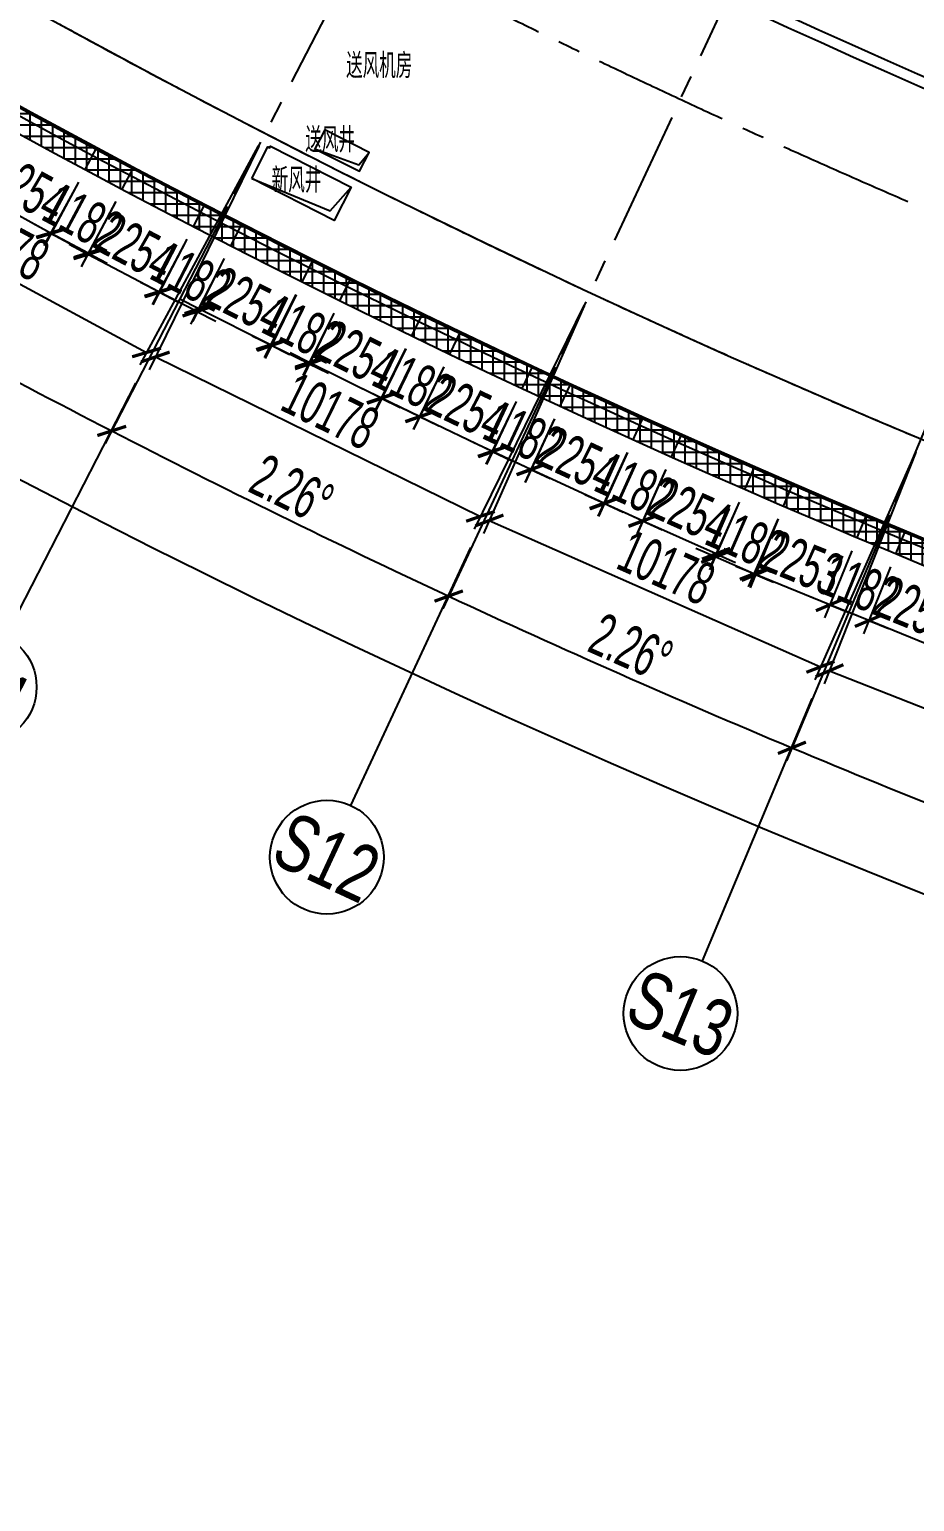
# Model space of a CAD drawing. Extents: x -668578 to 2331563, y -1202445 to 1620273.
# Drawn here: x 1314403 to 1339286, y 22423 to 63809 of the extents above; entities that cross this region are included whole.
import ezdxf
from ezdxf.enums import TextEntityAlignment as Align

# ---------------------------------------------------------------- set-up
doc = ezdxf.new("R2010")
doc.units = 0
for name, pattern in [('CENTER2', [28.575, 19.05, -3.175, 3.175, -3.175]), ('CONTINOUS', [0]), ('Continuous-STLayerSet-Col', [0])]:
    doc.linetypes.add(name, pattern=pattern)
doc.layers.get('0').update_dxf_attribs({"color": 8})
doc.layers.get('Defpoints').update_dxf_attribs({"color": 8})
for name, color, linetype in [('#填充层', 8, 'Continuous'), ('#幕墙线-平面', 8, 'Continuous'), ('#标注', 8, 'Continuous'), ('#轴线', 8, 'CENTER2'), ('A-BEAM-PLAN-C', 8, 'Continuous'), ('A-DIMS-150', 8, 'Continuous'), ('A-ROOF-DRAN', 8, 'Continuous'), ('dim', 8, 'Continuous'), ('WALL', 8, 'Continuous'), ('外轮廓', 8, 'Continuous'), ('建-文字', 8, 'Continuous')]:
    doc.layers.add(name, color=color, linetype=linetype)
doc.styles.add('JHZX', font='jrs.shx', dxfattribs={"width": 0.6, "bigfont": 'jhz.shx'})
doc.styles.add('XD2008', font='xd-hzs.shx', dxfattribs={"width": 0.7, "bigfont": 'xd-hztxt.shx'})
doc.dimstyles.new('JZBZ-400', dxfattribs={"dimscale": 400, "dimtxt": 3, "dimasz": 1.5, "dimexe": 1, "dimexo": 1, "dimgap": 0.5, "dimtad": 1, "dimdec": 0, "dimdsep": 46, "dimtxsty": 'JHZX', "dimblk1": 'ARCHTICK', "dimblk2": 'ARCHTICK', "dimsah": 1, "dimcen": 0, "dimclrd": 1, "dimclre": 1, "dimclrt": 2, "dimazin": 2, "dimtfac": 1, "dimtdec": 0, "dimtix": 1, "dimtmove": 0, "dimatfit": 3, "dimfxl": 0, "dimtolj": 1, "dimlwd": -1, "dimlwe": -1, "dimarcsym": 0})

# ---------------------------------------------------------------- blocks, each defined once
blk = doc.blocks.new('_ARCHTICK')
at = {"color": 0, "linetype": 'ByBlock', "const_width": 0.15}
blk.add_lwpolyline([(-0.5, -0.5), (0.5, 0.5)], dxfattribs=at)
blk = doc.blocks.new('*D2939')
at = {"layer": '#标注', "ltscale": 300, "transparency": 16777216}
for p, q in [((-1773, -1481), (-9342, -7863)), ((165914, -92056), (164727, -101884))]:
    blk.add_line(p, q, dxfattribs=at)
blk.add_arc((197092, 166179), 269610, 220.13382, 263.11563, dxfattribs=at)
at = {"layer": 'Defpoints', "color": 0, "ltscale": 300, "transparency": 16777216}
for p in [(197092, 166179), (-1467, -1224), (40380, -53208), (165962, -91659)]:
    blk.add_point(p, dxfattribs=at)
at = {"layer": '#标注', "ltscale": 300, "transparency": 16777216, "xscale": 600, "yscale": 600, "zscale": 600}
for p, rotation in [((-9036, -7605), 130.1338192809485), ((164775, -101487), 353.1156299250187)]:
    blk.add_blockref('_ARCHTICK', p, dxfattribs=dict(at, rotation=rotation))
at = {"layer": '#标注', "ltscale": 300, "transparency": 16777216, "insert": (69342, -70334), "char_height": 1200, "attachment_point": 5, "rotation": 331.6247, "style": 'JHZX'}
blk.add_mtext('\\A1;42.98°', dxfattribs=at)
blk = doc.blocks.new('*D2932')
at = {"layer": '#标注', "ltscale": 300, "transparency": 16777216}
for p, q in [((68983, -60195), (65289, -66722)), ((78018, -65075), (74585, -71743))]:
    blk.add_line(p, q, dxfattribs=at)
blk.add_arc((197092, 166179), 267210, 240.49362, 242.75582, dxfattribs=at)
at = {"layer": 'Defpoints', "color": 0, "ltscale": 300, "transparency": 16777216}
for p in [(197092, 166179), (69180, -59847), (78201, -64720), (68558, -68086)]:
    blk.add_point(p, dxfattribs=at)
at = {"layer": '#标注', "ltscale": 300, "transparency": 16777216, "xscale": 600, "yscale": 600, "zscale": 600}
for p, rotation in [((65486, -66374), 150.4936231196918), ((74768, -71388), 332.755823859536)]:
    blk.add_blockref('_ARCHTICK', p, dxfattribs=dict(at, rotation=rotation))
at = {"layer": '#标注', "ltscale": 300, "transparency": 16777216, "insert": (70482, -68223), "char_height": 1200, "attachment_point": 5, "rotation": 331.6247, "style": 'JHZX'}
blk.add_mtext('\\A1;2.26°', dxfattribs=at)
blk = doc.blocks.new('*D2958')
at = {"layer": '#标注', "ltscale": 300, "transparency": 16777216}
for p, q in [((78018, -65075), (74585, -71743)), ((87239, -69595), (84071, -76394))]:
    blk.add_line(p, q, dxfattribs=at)
blk.add_arc((197092, 166179), 267210, 242.75582, 245.01802, dxfattribs=at)
at = {"layer": 'Defpoints', "color": 0, "ltscale": 300, "transparency": 16777216}
for p in [(197092, 166179), (78201, -64720), (87408, -69233), (77905, -72977)]:
    blk.add_point(p, dxfattribs=at)
at = {"layer": '#标注', "ltscale": 300, "transparency": 16777216, "xscale": 600, "yscale": 600, "zscale": 600}
for p, rotation in [((74768, -71388), 152.7558238595363), ((84240, -76031), 335.0180245994224)]:
    blk.add_blockref('_ARCHTICK', p, dxfattribs=dict(at, rotation=rotation))
at = {"layer": '#标注', "ltscale": 300, "transparency": 16777216, "insert": (79833, -73038), "char_height": 1200, "attachment_point": 5, "rotation": 333.8869, "style": 'JHZX'}
blk.add_mtext('\\A1;2.26°', dxfattribs=at)
blk = doc.blocks.new('*D2959')
at = {"layer": '#标注', "ltscale": 300, "transparency": 16777216}
for p, q in [((87239, -69595), (84071, -76394)), ((96631, -73748), (93735, -80666))]:
    blk.add_line(p, q, dxfattribs=at)
blk.add_arc((197092, 166179), 267210, 245.01802, 247.28023, dxfattribs=at)
at = {"layer": 'Defpoints', "color": 0, "ltscale": 300, "transparency": 16777216}
for p in [(197092, 166179), (87408, -69233), (96786, -73379), (87438, -77495)]:
    blk.add_point(p, dxfattribs=at)
at = {"layer": '#标注', "ltscale": 300, "transparency": 16777216, "xscale": 600, "yscale": 600, "zscale": 600}
for p, rotation in [((84240, -76031), 155.0180245994236), ((93889, -80297), 337.2802253813074)]:
    blk.add_blockref('_ARCHTICK', p, dxfattribs=dict(at, rotation=rotation))
at = {"layer": '#标注', "ltscale": 300, "transparency": 16777216, "insert": (89367, -77480), "char_height": 1200, "attachment_point": 5, "rotation": 336.1491, "style": 'JHZX'}
blk.add_mtext('\\A1;2.26°', dxfattribs=at)
blk = doc.blocks.new('*D2960')
at = {"layer": '#标注', "ltscale": 300, "transparency": 16777216}
for p, q in [((96631, -73748), (93735, -80666)), ((106180, -77526), (103559, -84553))]:
    blk.add_line(p, q, dxfattribs=at)
blk.add_arc((197092, 166179), 267210, 247.28023, 249.54243, dxfattribs=at)
at = {"layer": 'Defpoints', "color": 0, "ltscale": 300, "transparency": 16777216}
for p in [(197092, 166179), (96786, -73379), (106320, -77151), (97142, -81634)]:
    blk.add_point(p, dxfattribs=at)
at = {"layer": '#标注', "ltscale": 300, "transparency": 16777216, "xscale": 600, "yscale": 600, "zscale": 600}
for p, rotation in [((93889, -80297), 157.2802253813057), ((103699, -84178), 339.5424261212691)]:
    blk.add_blockref('_ARCHTICK', p, dxfattribs=dict(at, rotation=rotation))
at = {"layer": '#标注', "ltscale": 300, "transparency": 16777216, "insert": (99069, -81542), "char_height": 1200, "attachment_point": 5, "rotation": 338.4113, "style": 'JHZX'}
blk.add_mtext('\\A1;2.26°', dxfattribs=at)
blk = doc.blocks.new('*U2924')
at = {"linetype": 'ByBlock'}
blk.add_line((0, -20), (0, 0), dxfattribs=at)
blk.add_circle((0, -24), 4, dxfattribs=at)
at = {"color": 253, "linetype": 'ByBlock', "style": 'JHZX', "width": 0.75}
blk.add_attdef('AXES', text='', height=4, dxfattribs=at).set_placement((0, -24), align=Align.MIDDLE_CENTER)
blk = doc.blocks.new('*D3013')
at = {"layer": '#标注', "transparency": 16777216}
for p, q in [((-84572, -49621), (-87900, -55782)), ((-75617, -54458), (-78945, -60619)), ((-87710, -55430), (-78755, -60267))]:
    blk.add_line(p, q, dxfattribs=at)
at = {"layer": 'Defpoints', "color": 0, "transparency": 16777216}
for p in [(-84382, -49269), (-75427, -54106), (-78755, -60267)]:
    blk.add_point(p, dxfattribs=at)
at = {"layer": '#标注', "transparency": 16777216, "xscale": 600, "yscale": 600, "zscale": 600}
for p, rotation in [((-87710, -55430), 151.6247224242016), ((-78755, -60267), 331.6247224242016)]:
    blk.add_blockref('_ARCHTICK', p, dxfattribs=dict(at, rotation=rotation))
at = {"layer": '#标注', "transparency": 16777216, "insert": (-82853, -57145), "char_height": 1200, "attachment_point": 5, "rotation": 331.6247, "style": 'JHZX'}
blk.add_mtext('\\A1;10178', dxfattribs=at)
blk = doc.blocks.new('*D3014')
at = {"layer": '#标注', "transparency": 16777216}
for p, q in [((-66450, -58952), (-69281, -65356)), ((-57141, -63067), (-59973, -69472)), ((-69120, -64990), (-59811, -69106))]:
    blk.add_line(p, q, dxfattribs=at)
at = {"layer": 'Defpoints', "color": 0, "transparency": 16777216}
for p in [(-66288, -58586), (-56979, -62701), (-59811, -69106)]:
    blk.add_point(p, dxfattribs=at)
at = {"layer": '#标注', "transparency": 16777216, "xscale": 600, "yscale": 600, "zscale": 600}
for p, rotation in [((-69120, -64990), 156.1491234698801), ((-59811, -69106), 336.1491234698801)]:
    blk.add_blockref('_ARCHTICK', p, dxfattribs=dict(at, rotation=rotation))
at = {"layer": '#标注', "transparency": 16777216, "insert": (-64142, -66317), "char_height": 1200, "attachment_point": 5, "rotation": 336.1491, "style": 'JHZX'}
blk.add_mtext('\\A1;10178', dxfattribs=at)
blk = doc.blocks.new('*D3015')
at = {"layer": '#标注', "transparency": 16777216}
for p, q in [((-75603, -54465), (-78685, -60753)), ((-66464, -58945), (-69546, -65233)), ((-78509, -60394), (-69370, -64874))]:
    blk.add_line(p, q, dxfattribs=at)
at = {"layer": 'Defpoints', "color": 0, "transparency": 16777216}
for p in [(-75427, -54106), (-66288, -58586), (-69370, -64874)]:
    blk.add_point(p, dxfattribs=at)
at = {"layer": '#标注', "transparency": 16777216, "xscale": 600, "yscale": 600, "zscale": 600}
for p, rotation in [((-78509, -60394), 153.8869252948706), ((-69370, -64874), 333.8869252948707)]:
    blk.add_blockref('_ARCHTICK', p, dxfattribs=dict(at, rotation=rotation))
at = {"layer": '#标注', "transparency": 16777216, "insert": (-73588, -61915), "char_height": 1200, "attachment_point": 5, "rotation": 333.8869, "style": 'JHZX'}
blk.add_mtext('\\A1;10178', dxfattribs=at)
blk = doc.blocks.new('*D3021')
at = {"layer": '#标注', "transparency": 16777216}
for p, q in [((-57126, -63073), (-59703, -69585)), ((-47662, -66818), (-50239, -73330)), ((-59556, -69213), (-50092, -72958))]:
    blk.add_line(p, q, dxfattribs=at)
at = {"layer": 'Defpoints', "color": 0, "transparency": 16777216}
for p in [(-56979, -62701), (-47515, -66446), (-50092, -72958)]:
    blk.add_point(p, dxfattribs=at)
at = {"layer": '#标注', "transparency": 16777216, "xscale": 600, "yscale": 600, "zscale": 600}
for p, rotation in [((-59556, -69213), 158.4113267958143), ((-50092, -72958), 338.4113267958143)]:
    blk.add_blockref('_ARCHTICK', p, dxfattribs=dict(at, rotation=rotation))
at = {"layer": '#标注', "transparency": 16777216, "insert": (-54529, -70341), "char_height": 1200, "attachment_point": 5, "rotation": 338.4113, "style": 'JHZX'}
blk.add_mtext('\\A1;10178', dxfattribs=at)
blk = doc.blocks.new('*D3512')
at = {"layer": '#标注', "ltscale": 300, "transparency": 16777216}
for p, q in [((81557, -74432), (80725, -76207)), ((82628, -74933), (81796, -76709)), ((80895, -75845), (80352, -75590)), ((81965, -76346), (80895, -75845)), ((81965, -76346), (82509, -76601))]:
    blk.add_line(p, q, dxfattribs=at)
at = {"layer": 'Defpoints', "color": 0, "ltscale": 300, "transparency": 16777216}
for p in [(81727, -74070), (82797, -74571), (80895, -75845)]:
    blk.add_point(p, dxfattribs=at)
at = {"layer": '#标注', "ltscale": 300, "transparency": 16777216, "xscale": 600, "yscale": 600, "zscale": 600}
for p, rotation in [((80895, -75845), 334.8883361948443), ((81965, -76346), 154.8883361948444)]:
    blk.add_blockref('_ARCHTICK', p, dxfattribs=dict(at, rotation=rotation))
at = {"layer": '#标注', "ltscale": 300, "transparency": 16777216, "insert": (81770, -75371), "char_height": 1200, "attachment_point": 5, "rotation": 334.8883, "style": 'JHZX'}
blk.add_mtext('\\A1;1182', dxfattribs=at)
blk = doc.blocks.new('*D3513')
at = {"layer": '#标注', "ltscale": 300, "transparency": 16777216}
for p, q in [((79521, -73459), (78674, -75226)), ((81553, -74433), (80706, -76200)), ((78847, -74865), (78306, -74606)), ((80879, -75839), (78847, -74865)), ((80879, -75839), (81420, -76099))]:
    blk.add_line(p, q, dxfattribs=at)
at = {"layer": 'Defpoints', "color": 0, "ltscale": 300, "transparency": 16777216}
for p in [(79693, -73098), (81726, -74072), (78847, -74865)]:
    blk.add_point(p, dxfattribs=at)
at = {"layer": '#标注', "ltscale": 300, "transparency": 16777216, "xscale": 600, "yscale": 600, "zscale": 600}
for p, rotation in [((78847, -74865), 334.3952535601397), ((80879, -75839), 154.3952535601397)]:
    blk.add_blockref('_ARCHTICK', p, dxfattribs=dict(at, rotation=rotation))
at = {"layer": '#标注', "ltscale": 300, "transparency": 16777216, "insert": (80209, -74631), "char_height": 1200, "attachment_point": 5, "rotation": 334.3953, "style": 'JHZX'}
blk.add_mtext('\\A1;2254', dxfattribs=at)
blk = doc.blocks.new('*D3514')
at = {"layer": '#标注', "ltscale": 300, "transparency": 16777216}
for p, q in [((78451, -72951), (77601, -74705)), ((79515, -73467), (78664, -75221)), ((77775, -74345), (77236, -74084)), ((78839, -74861), (77775, -74345)), ((78839, -74861), (79379, -75123))]:
    blk.add_line(p, q, dxfattribs=at)
at = {"layer": 'Defpoints', "color": 0, "ltscale": 300, "transparency": 16777216}
for p in [(78626, -72591), (79689, -73107), (77775, -74345)]:
    blk.add_point(p, dxfattribs=at)
at = {"layer": '#标注', "ltscale": 300, "transparency": 16777216, "xscale": 600, "yscale": 600, "zscale": 600}
for p, rotation in [((77775, -74345), 334.1342574460382), ((78839, -74861), 154.1342574460382)]:
    blk.add_blockref('_ARCHTICK', p, dxfattribs=dict(at, rotation=rotation))
at = {"layer": '#标注', "ltscale": 300, "transparency": 16777216, "insert": (78656, -73883), "char_height": 1200, "attachment_point": 5, "rotation": 334.1343, "style": 'JHZX'}
blk.add_mtext('\\A1;1182', dxfattribs=at)
blk = doc.blocks.new('*D3328')
at = {"layer": '#标注', "ltscale": 300, "transparency": 16777216}
for p, q in [((76429, -71949), (75563, -73696)), ((75741, -73337), (75203, -73071)), ((78448, -72950), (77583, -74696)), ((77760, -74338), (75741, -73337)), ((77760, -74338), (78298, -74604))]:
    blk.add_line(p, q, dxfattribs=at)
at = {"layer": 'Defpoints', "color": 0, "ltscale": 300, "transparency": 16777216}
for p in [(76606, -71591), (78626, -72591), (75741, -73337)]:
    blk.add_point(p, dxfattribs=at)
at = {"layer": '#标注', "ltscale": 300, "transparency": 16777216, "xscale": 600, "yscale": 600, "zscale": 600}
for p, rotation in [((75741, -73337), 333.6395877214592), ((77760, -74338), 153.6395877214592)]:
    blk.add_blockref('_ARCHTICK', p, dxfattribs=dict(at, rotation=rotation))
at = {"layer": '#标注', "ltscale": 300, "transparency": 16777216, "insert": (77106, -73121), "char_height": 1200, "attachment_point": 5, "rotation": 333.6396, "style": 'JHZX'}
blk.add_mtext('\\A1;2254', dxfattribs=at)
blk = doc.blocks.new('*D3329')
at = {"layer": '#标注', "ltscale": 300, "transparency": 16777216}
for p, q in [((75368, -71434), (74501, -73223)), ((76432, -71951), (75564, -73739)), ((74675, -72863), (74135, -72601)), ((75739, -73379), (74675, -72863)), ((75739, -73379), (76278, -73641))]:
    blk.add_line(p, q, dxfattribs=at)
at = {"layer": 'Defpoints', "color": 0, "ltscale": 300, "transparency": 16777216}
for p in [(75543, -71075), (76606, -71591), (74675, -72863)]:
    blk.add_point(p, dxfattribs=at)
at = {"layer": '#标注', "ltscale": 300, "transparency": 16777216, "xscale": 600, "yscale": 600, "zscale": 600}
for p, rotation in [((74675, -72863), 334.1105850359032), ((75739, -73379), 154.1105850359031)]:
    blk.add_blockref('_ARCHTICK', p, dxfattribs=dict(at, rotation=rotation))
at = {"layer": '#标注', "ltscale": 300, "transparency": 16777216, "insert": (75556, -72401), "char_height": 1200, "attachment_point": 5, "rotation": 334.1106, "style": 'JHZX'}
blk.add_mtext('\\A1;1182', dxfattribs=at)
blk = doc.blocks.new('*D3330')
at = {"layer": '#标注', "ltscale": 300, "transparency": 16777216}
for p, q in [((73352, -70413), (72457, -72187)), ((72637, -71830), (72102, -71559)), ((75364, -71429), (74469, -73202)), ((74649, -72845), (72637, -71830)), ((74649, -72845), (75185, -73116))]:
    blk.add_line(p, q, dxfattribs=at)
at = {"layer": 'Defpoints', "color": 0, "ltscale": 300, "transparency": 16777216}
for p in [(73533, -70056), (75545, -71072), (72637, -71830)]:
    blk.add_point(p, dxfattribs=at)
at = {"layer": '#标注', "ltscale": 300, "transparency": 16777216, "xscale": 600, "yscale": 600, "zscale": 600}
for p, rotation in [((72637, -71830), 333.2166231064384), ((74649, -72845), 153.2166231064384)]:
    blk.add_blockref('_ARCHTICK', p, dxfattribs=dict(at, rotation=rotation))
at = {"layer": '#标注', "ltscale": 300, "transparency": 16777216, "insert": (74004, -71623), "char_height": 1200, "attachment_point": 5, "rotation": 333.2166, "style": 'JHZX'}
blk.add_mtext('\\A1;2254', dxfattribs=at)
blk = doc.blocks.new('*D3331')
at = {"layer": '#标注', "ltscale": 300, "transparency": 16777216}
for p, q in [((72299, -69871), (71347, -71719)), ((73350, -70412), (72398, -72260)), ((71530, -71363), (70997, -71089)), ((72581, -71904), (71530, -71363)), ((72581, -71904), (73114, -72179))]:
    blk.add_line(p, q, dxfattribs=at)
at = {"layer": 'Defpoints', "color": 0, "ltscale": 300, "transparency": 16777216}
for p in [(72482, -69515), (73533, -70056), (71530, -71363)]:
    blk.add_point(p, dxfattribs=at)
at = {"layer": '#标注', "ltscale": 300, "transparency": 16777216, "xscale": 600, "yscale": 600, "zscale": 600}
for p, rotation in [((71530, -71363), 332.7559001762552), ((72581, -71904), 152.7559001762552)]:
    blk.add_blockref('_ARCHTICK', p, dxfattribs=dict(at, rotation=rotation))
at = {"layer": '#标注', "ltscale": 300, "transparency": 16777216, "insert": (72422, -70923), "char_height": 1200, "attachment_point": 5, "rotation": 332.7559, "style": 'JHZX'}
blk.add_mtext('\\A1;1182', dxfattribs=at)
blk = doc.blocks.new('*D3333')
at = {"layer": '#标注', "ltscale": 300, "transparency": 16777216}
for p, q in [((92082, -79088), (91320, -80967)), ((94168, -79942), (93408, -81815)), ((91470, -80596), (90914, -80371)), ((93558, -81444), (91470, -80596)), ((93558, -81444), (94114, -81670))]:
    blk.add_line(p, q, dxfattribs=at)
at = {"layer": 'Defpoints', "color": 0, "ltscale": 300, "transparency": 16777216}
for p in [(92233, -78717), (94318, -79572), (91470, -80596)]:
    blk.add_point(p, dxfattribs=at)
at = {"layer": '#标注', "ltscale": 300, "transparency": 16777216, "xscale": 600, "yscale": 600, "zscale": 600}
for p, rotation in [((91470, -80596), 337.9045806670694), ((93558, -81444), 157.9045806670694)]:
    blk.add_blockref('_ARCHTICK', p, dxfattribs=dict(at, rotation=rotation))
at = {"layer": '#标注', "ltscale": 300, "transparency": 16777216, "insert": (92815, -80279), "char_height": 1200, "attachment_point": 5, "rotation": 337.9046, "style": 'JHZX'}
blk.add_mtext('\\A1;2254', dxfattribs=at)
blk = doc.blocks.new('*D3334')
at = {"layer": '#标注', "ltscale": 300, "transparency": 16777216}
for p, q in [((90992, -78632), (90225, -80522)), ((92082, -79088), (91320, -80967)), ((90375, -80152), (89819, -79926)), ((91470, -80596), (90375, -80152)), ((91470, -80596), (92026, -80822))]:
    blk.add_line(p, q, dxfattribs=at)
at = {"layer": 'Defpoints', "color": 0, "ltscale": 300, "transparency": 16777216}
for p in [(91143, -78261), (92233, -78717), (90375, -80152)]:
    blk.add_point(p, dxfattribs=at)
at = {"layer": '#标注', "ltscale": 300, "transparency": 16777216, "xscale": 600, "yscale": 600, "zscale": 600}
for p, rotation in [((90375, -80152), 337.9045806670694), ((91470, -80596), 157.9045806670694)]:
    blk.add_blockref('_ARCHTICK', p, dxfattribs=dict(at, rotation=rotation))
at = {"layer": '#标注', "ltscale": 300, "transparency": 16777216, "insert": (91223, -79633), "char_height": 1200, "attachment_point": 5, "rotation": 337.9046, "style": 'JHZX'}
blk.add_mtext('\\A1;1182', dxfattribs=at)
blk = doc.blocks.new('*D3335')
at = {"layer": '#标注', "ltscale": 300, "transparency": 16777216}
for p, q in [((88923, -77739), (88137, -79675)), ((90992, -78632), (90225, -80522)), ((88287, -79304), (87731, -79079)), ((90375, -80152), (88287, -79304)), ((90375, -80152), (90931, -80377))]:
    blk.add_line(p, q, dxfattribs=at)
at = {"layer": 'Defpoints', "color": 0, "ltscale": 300, "transparency": 16777216}
for p in [(89073, -77368), (91143, -78261), (88287, -79304)]:
    blk.add_point(p, dxfattribs=at)
at = {"layer": '#标注', "ltscale": 300, "transparency": 16777216, "xscale": 600, "yscale": 600, "zscale": 600}
for p, rotation in [((88287, -79304), 337.9045806670694), ((90375, -80152), 157.9045806670694)]:
    blk.add_blockref('_ARCHTICK', p, dxfattribs=dict(at, rotation=rotation))
at = {"layer": '#标注', "ltscale": 300, "transparency": 16777216, "insert": (89632, -78987), "char_height": 1200, "attachment_point": 5, "rotation": 337.9046, "style": 'JHZX'}
blk.add_mtext('\\A1;2253', dxfattribs=at)
blk = doc.blocks.new('*D3336')
at = {"layer": '#标注', "ltscale": 300, "transparency": 16777216}
for p, q in [((87827, -77270), (86995, -79173)), ((88909, -77743), (88078, -79646)), ((87155, -78806), (86606, -78566)), ((88238, -79279), (87155, -78806)), ((88238, -79279), (88788, -79520))]:
    blk.add_line(p, q, dxfattribs=at)
at = {"layer": 'Defpoints', "color": 0, "ltscale": 300, "transparency": 16777216}
for p in [(87987, -76904), (89070, -77377), (87155, -78806)]:
    blk.add_point(p, dxfattribs=at)
at = {"layer": '#标注', "ltscale": 300, "transparency": 16777216, "xscale": 600, "yscale": 600, "zscale": 600}
for p, rotation in [((87155, -78806), 336.3982882118208), ((88238, -79279), 156.3982882118208)]:
    blk.add_blockref('_ARCHTICK', p, dxfattribs=dict(at, rotation=rotation))
at = {"layer": '#标注', "ltscale": 300, "transparency": 16777216, "insert": (88017, -78310), "char_height": 1200, "attachment_point": 5, "rotation": 336.3983, "style": 'JHZX'}
blk.add_mtext('\\A1;1182', dxfattribs=at)
blk = doc.blocks.new('*D3337')
at = {"layer": '#标注', "ltscale": 300, "transparency": 16777216}
for p, q in [((85765, -76351), (84955, -78161)), ((87822, -77271), (87013, -79081)), ((85119, -77796), (84571, -77551)), ((87176, -78716), (85119, -77796)), ((87176, -78716), (87724, -78961))]:
    blk.add_line(p, q, dxfattribs=at)
at = {"layer": 'Defpoints', "color": 0, "ltscale": 300, "transparency": 16777216}
for p in [(85928, -75986), (87986, -76906), (85119, -77796)]:
    blk.add_point(p, dxfattribs=at)
at = {"layer": '#标注', "ltscale": 300, "transparency": 16777216, "xscale": 600, "yscale": 600, "zscale": 600}
for p, rotation in [((85119, -77796), 335.9035336979031), ((87176, -78716), 155.903533697903)]:
    blk.add_blockref('_ARCHTICK', p, dxfattribs=dict(at, rotation=rotation))
at = {"layer": '#标注', "ltscale": 300, "transparency": 16777216, "insert": (86474, -77526), "char_height": 1200, "attachment_point": 5, "rotation": 335.9035, "style": 'JHZX'}
blk.add_mtext('\\A1;2254', dxfattribs=at)
blk = doc.blocks.new('*D3338')
at = {"layer": '#标注', "ltscale": 300, "transparency": 16777216}
for p, q in [((84683, -75872), (83869, -77669)), ((85759, -76359), (84945, -78157)), ((84034, -77305), (83487, -77058)), ((85110, -77792), (84034, -77305)), ((85110, -77792), (85657, -78040))]:
    blk.add_line(p, q, dxfattribs=at)
at = {"layer": 'Defpoints', "color": 0, "ltscale": 300, "transparency": 16777216}
for p in [(84848, -75507), (85924, -75995), (84034, -77305)]:
    blk.add_point(p, dxfattribs=at)
at = {"layer": '#标注', "ltscale": 300, "transparency": 16777216, "xscale": 600, "yscale": 600, "zscale": 600}
for p, rotation in [((84034, -77305), 335.6441481736619), ((85110, -77792), 155.644148173662)]:
    blk.add_blockref('_ARCHTICK', p, dxfattribs=dict(at, rotation=rotation))
at = {"layer": '#标注', "ltscale": 300, "transparency": 16777216, "insert": (84902, -76820), "char_height": 1200, "attachment_point": 5, "rotation": 335.6441, "style": 'JHZX'}
blk.add_mtext('\\A1;1182', dxfattribs=at)
blk = doc.blocks.new('*D3339')
at = {"layer": '#标注', "ltscale": 300, "transparency": 16777216}
for p, q in [((82633, -74925), (81805, -76714)), ((81973, -76351), (81429, -76098)), ((84678, -75873), (83850, -77661)), ((84018, -77298), (81973, -76351)), ((84018, -77298), (84563, -77550))]:
    blk.add_line(p, q, dxfattribs=at)
at = {"layer": 'Defpoints', "color": 0, "ltscale": 300, "transparency": 16777216}
for p in [(82801, -74562), (84847, -75510), (81973, -76351)]:
    blk.add_point(p, dxfattribs=at)
at = {"layer": '#标注', "ltscale": 300, "transparency": 16777216, "xscale": 600, "yscale": 600, "zscale": 600}
for p, rotation in [((81973, -76351), 335.1477218493318), ((84018, -77298), 155.1477218493318)]:
    blk.add_blockref('_ARCHTICK', p, dxfattribs=dict(at, rotation=rotation))
at = {"layer": '#标注', "ltscale": 300, "transparency": 16777216, "insert": (83332, -76098), "char_height": 1200, "attachment_point": 5, "rotation": 335.1477, "style": 'JHZX'}
blk.add_mtext('\\A1;2254', dxfattribs=at)
blk = doc.blocks.new('*D3340')
at = {"layer": '#标注', "ltscale": 300, "transparency": 16777216}
for p, q in [((70303, -68815), (69331, -70653)), ((72295, -69869), (71323, -71706)), ((69518, -70299), (68987, -70019)), ((71510, -71353), (69518, -70299)), ((71510, -71353), (72041, -71633))]:
    blk.add_line(p, q, dxfattribs=at)
at = {"layer": 'Defpoints', "color": 0, "ltscale": 300, "transparency": 16777216}
for p in [(70490, -68461), (72482, -69515), (69518, -70299)]:
    blk.add_point(p, dxfattribs=at)
at = {"layer": '#标注', "ltscale": 300, "transparency": 16777216, "xscale": 600, "yscale": 600, "zscale": 600}
for p, rotation in [((69518, -70299), 332.1328331654964), ((71510, -71353), 152.1328331654964)]:
    blk.add_blockref('_ARCHTICK', p, dxfattribs=dict(at, rotation=rotation))
at = {"layer": '#标注', "ltscale": 300, "transparency": 16777216, "insert": (70888, -70119), "char_height": 1200, "attachment_point": 5, "rotation": 332.1328, "style": 'JHZX'}
blk.add_mtext('\\A1;2254', dxfattribs=at)
blk = doc.blocks.new('*D3341')
at = {"layer": '#标注', "ltscale": 300, "transparency": 16777216}
for p, q in [((69254, -68266), (68294, -70062)), ((70296, -68823), (69336, -70619)), ((68483, -69709), (67954, -69426)), ((69525, -70266), (68483, -69709)), ((69525, -70266), (70054, -70549))]:
    blk.add_line(p, q, dxfattribs=at)
at = {"layer": 'Defpoints', "color": 0, "ltscale": 300, "transparency": 16777216}
for p in [(69443, -67913), (70485, -68470), (68483, -69709)]:
    blk.add_point(p, dxfattribs=at)
at = {"layer": '#标注', "ltscale": 300, "transparency": 16777216, "xscale": 600, "yscale": 600, "zscale": 600}
for p, rotation in [((68483, -69709), 331.8720679431967), ((69525, -70266), 151.8720679431967)]:
    blk.add_blockref('_ARCHTICK', p, dxfattribs=dict(at, rotation=rotation))
at = {"layer": '#标注', "ltscale": 300, "transparency": 16777216, "insert": (69381, -69282), "char_height": 1200, "attachment_point": 5, "rotation": 331.8721, "style": 'JHZX'}
blk.add_mtext('\\A1;1182', dxfattribs=at)
blk = doc.blocks.new('*D3342')
at = {"layer": '#标注', "ltscale": 300, "transparency": 16777216}
for p, q in [((67272, -67187), (66297, -68972)), ((69250, -68266), (68276, -70052)), ((66489, -68621), (65962, -68333)), ((68467, -69700), (66489, -68621)), ((68467, -69700), (68994, -69988))]:
    blk.add_line(p, q, dxfattribs=at)
at = {"layer": 'Defpoints', "color": 0, "ltscale": 300, "transparency": 16777216}
for p in [(67463, -66836), (69442, -67915), (66489, -68621)]:
    blk.add_point(p, dxfattribs=at)
at = {"layer": '#标注', "ltscale": 300, "transparency": 16777216, "xscale": 600, "yscale": 600, "zscale": 600}
for p, rotation in [((66489, -68621), 331.3786929872265), ((68467, -69700), 151.3786929872265)]:
    blk.add_blockref('_ARCHTICK', p, dxfattribs=dict(at, rotation=rotation))
at = {"layer": '#标注', "ltscale": 300, "transparency": 16777216, "insert": (67861, -68458), "char_height": 1200, "attachment_point": 5, "rotation": 331.3787, "style": 'JHZX'}
blk.add_mtext('\\A1;2254', dxfattribs=at)
blk = doc.blocks.new('A$Caccc0cd0')
at = {"layer": '#标注'}
for p1, p2, picture, middle in [((-84382.2, -49268.8), (-75427.1, -54105.9), '*D3013', (-82852.5, -57144.9)), ((-75427.1, -54105.9), (-66287.9, -58585.7), '*D3015', (-73587.6, -61915.4)), ((-66287.9, -58585.7), (-56979.1, -62701.2), '*D3014', (-64141.7, -66316.5)), ((-56979.1, -62701.2), (-47515.1, -66446.1), '*D3021', (-54529.4, -70341.4))]:
    dim = blk.add_aligned_dim(p1=p1, p2=p2, distance=-7002.8, dimstyle='JZBZ-400', override={"dimclrd": 256, "dimclre": 256, "dimclrt": 256}, dxfattribs=at)
    dim.commit()
    dim.dimension.update_dxf_attribs({"geometry": picture, "text_midpoint": middle})
blk = doc.blocks.new('DSGDFG')
at = {"layer": '#标注', "ltscale": 300}
blk.add_arc((197092.2, 166179.2), 257800, 220.136073, 263.11563, dxfattribs=at)
at = {"layer": '#轴线', "ltscale": 200}
for p, q in [((110342.2, -2298.4), (78196.4, -64728.8)), ((117060, -5591.3), (87404.4, -69240.3)), ((96783.9, -73383.1), (123902.6, -8616.5))]:
    blk.add_line(p, q, dxfattribs=at)
for radius in [228400, 236200, 244000, 251800, 257800]:
    blk.add_arc((197092.2, 166179.2), radius, 218.438892, 265.140584, dxfattribs=at)
at = {"layer": '#标注', "ltscale": 300}
blk.add_blockref('A$Caccc0cd0', (154502.6, -8915.6), dxfattribs=at)
at = {"layer": '#标注', "linetype": 'ByBlock'}
for p, xscale, yscale, rotation, values in [((75446.7, -70050.2), 400, 400, 332.7848405729493, {'AXES': 'S11'}), ((84865.6, -74667.5), 399.9999999999999, 399.9999999999999, 335.0469225029738, {'AXES': 'S12'}), ((94459.4, -78909.4), 400, 400, 337.3090044329978, {'AXES': 'S13'})]:
    blk.add_blockref('*U2924', p, dxfattribs=dict(at, xscale=xscale, yscale=yscale, rotation=rotation)).add_auto_attribs(values)
at = {"layer": '#标注', "ltscale": 300}
for base, p1, p2, picture, middle in [((40379.7, -53208.3), (-1467, -1223.5), (165961.7, -91658.5), '*D2939', (69341.6, -70334.5)), ((68557.6, -68086), (69179.6, -59846.8), (78201.1, -64719.7), '*D2932', (70482.1, -68222.8)), ((77904.8, -72977), (78201.1, -64719.7), (87407.9, -69232.7), '*D2958', (79833.3, -73037.8)), ((87437.8, -77495.2), (87407.9, -69232.7), (96785.7, -73378.8), '*D2959', (89367.2, -77479.9)), ((97141.7, -81633.7), (96785.7, -73378.8), (106319.9, -77151.4), '*D2960', (99069, -81542.2))]:
    dim = blk.add_angular_dim_3p(base=base, center=(197092.1, 166179.2), p1=p1, p2=p2, dimstyle='JZBZ-400', override={"dimclrd": 256, "dimclre": 256, "dimclrt": 256}, dxfattribs=at)
    dim.commit()
    dim.dimension.update_dxf_attribs({"geometry": picture, "text_midpoint": middle})
blk = doc.blocks.new('YD')
at = {"layer": '#填充层', "ltscale": 5}
h = blk.add_hatch(dxfattribs=at)
h.set_pattern_fill('ANTOTI', color=256, scale=200, angle=45)
h.set_pattern_definition([(90, (-1246529.6, -127785.18), (-317.5, 0), []), (180, (-1246529.6, -127785.18), (0, -317.5), [])])
edge = h.paths.add_edge_path(flags=16)
edge.add_line((40946.6, 3516.8), (14650.6, -24603.8))
edge.add_arc((16378.8, -26208.6), 2358.4, 137.11976, 226.74933)
edge.add_arc((192511.4, 162303.9), 260350, 226.942719, 258.857721)
edge.add_arc((142654.1, -90833.2), 2349.7, 258.85134, 348.59696)
edge.add_line((144957.5, -91297.7), (153512.8, -48901.7))
edge.add_arc((151209.2, -48436.9), 2350, 348.59123, 438.91139)
edge.add_arc((192511.4, 162303.9), 212400, 245.848104, 258.911393, ccw=False)
edge.add_arc((95848, -53265.7), 23850, 65.8481, 75.29128)
edge.add_arc((95848, -53265.7), 23850, 75.29128, 87.10032)
edge.add_line((97054.5, -29446.2), (95502.6, -29367.6))
edge.add_arc((96724.8, -5245.4), 24153.2, 240.48253, 267.09951, ccw=False)
edge.add_arc((192531, 162330.5), 217182.8, 226.947536, 240.269287, ccw=False)
edge.add_arc((42662.9, 1914.8), 2347.7, 46.89114, 136.97283)
edge = h.paths.add_edge_path()
edge.add_line((40435.1, 3994.6), (14138.6, -24126.6))
edge.add_arc((16378.8, -26208.6), 3058.4, 137.09547, 226.77288)
edge.add_arc((192511.4, 162303.9), 261050, 226.942477, 258.857721)
edge.add_arc((142654.2, -90833.2), 3049.7, 258.85211, 348.59773)
edge.add_line((145643.7, -91436.1), (154198.9, -49040.2))
edge.add_arc((151209.2, -48436.9), 3050, 348.59123, 438.91139)
edge.add_arc((192511.4, 162303.9), 211700, 245.848104, 258.911393, ccw=False)
edge.add_arc((95848, -53265.7), 24550, 65.8481, 75.29128)
edge.add_arc((95848, -53265.7), 24550, 75.29128, 87.10032)
edge.add_line((97089.9, -28747.1), (95538, -28668.5))
edge.add_arc((96724.8, -5245.4), 23453.1, 240.48568, 267.0995, ccw=False)
edge.add_arc((192531, 162330.5), 216482.8, 226.947536, 240.26894, ccw=False)
edge.add_arc((42662.9, 1915.2), 3047.4, 46.89794, 136.97287)
at = {"layer": '#幕墙线-平面'}
for points in [[(40435.1, 3994.6), (14138.6, -24126.6, 0.4125655), (14284.1, -28437.1, 0.1401637), (142064.5, -93825.4, 0.4129138), (145643.7, -91436.1), (154198.9, -49040.2, 0.4158512), (151795.8, -45443.8, -0.0570612), (105892.8, -30864.7, 0.041227), (102081.4, -29520.2, 0.0515723), (97089.9, -28747.1), (95538, -28668.5, -0.1166495), (85170.8, -25655.1, -0.0581911), (44745.2, 4140.3, 0.4145967)], [(40946.6, 3516.8), (14650.6, -24603.8, 0.4123212), (14762.8, -27926.4, 0.1401627), (142199.8, -93138.6, 0.4129138), (144957.5, -91297.7), (153512.8, -48901.7, 0.4158512), (151661.2, -46130.8, -0.0570612), (105606.4, -31503.4, 0.041227), (101903.7, -30197.3, 0.0515723), (97054.5, -29446.2), (95502.6, -29367.6, -0.1166635), (84824.8, -26263.6, -0.0581927), (44267.3, 3628.8, 0.4146312)]]:
    blk.add_lwpolyline(points, format="xyb", close=True, dxfattribs=at)
at = {"layer": '#幕墙线-平面', "ltscale": 300}
for points in [[(69441.5, -67915.2), (69771.5, -67298)], [(70484.9, -68470.1), (70812.1, -67851.3)], [(72482, -69515), (72803.8, -68893.4)], [(73532.6, -70055.9), (73851.7, -69432.9)], [(75541.9, -71076.9), (75852.7, -70449.7)], [(76601, -71601.7), (76911.8, -70974.5)], [(78624.8, -72593.6), (78930.2, -71963.8)], [(79689.3, -73106.9), (79991.8, -72475.6)], [(81726, -74072.2), (82023.1, -73438.4)], [(82797.3, -74571.3), (83091.4, -73936.2)], [(84846.6, -75509.8), (85135.3, -74872)], [(85924.2, -75994.8), (86210, -75355.8)], [(87985.6, -76906.2), (88265.9, -76264.7)], [(89069.5, -77376.8), (89346.9, -76734.1)], [(91142.7, -78260.9), (91414.5, -77615.9)], [(92232.8, -78717.4), (92501.7, -78071.1)]]:
    blk.add_lwpolyline(points, dxfattribs=at)
at = {"layer": '#标注', "ltscale": 300}
for p1, p2, distance, picture, middle in [((69441.5, -67915.2), (67463.1, -66835.6), 2033.8, '*D3342', (67861.3, -68458.4)), ((70484.9, -68470.1), (69442.7, -67913), 2036.4, '*D3341', (69380.9, -69281.9)), ((72482, -69515), (70489.5, -68461.5), 2079, '*D3340', (70887.9, -70118.9)), ((73532.6, -70055.9), (72482, -69515), 2079.1, '*D3331', (72421.7, -70922.6)), ((75544.6, -71071.5), (73532.6, -70055.9), 1987.1, '*D3330', (74003.7, -71623.5)), ((76606.5, -71590.7), (75543.1, -71074.5), 1987.6, '*D3329', (75556.2, -72401)), ((78625.9, -72591.4), (76606.5, -71590.7), 1949.3, '*D3328', (77105.9, -73120.9)), ((79689.3, -73106.9), (78625.9, -72591.4), 1949.4, '*D3514', (78656.1, -73883.4)), ((81726, -74072.2), (79693.5, -73098.1), 1959.5, '*D3513', (80208.7, -74630.8)), ((82797.3, -74571.3), (81727.2, -74069.8), 1960.4, '*D3512', (81769.8, -75371.3)), ((84846.6, -75509.8), (82801.4, -74562.5), 1970.5, '*D3339', (83332, -76098.3)), ((85924.2, -75994.8), (84847.6, -75507.5), 1973.1, '*D3338', (84902.1, -76819.9)), ((87985.6, -76906.2), (85928.1, -75986), 1982.8, '*D3337', (86473.9, -77525.8)), ((89069.5, -77376.8), (87986.7, -76903.7), 2076.3, '*D3336', (88017.1, -78309.8))]:
    dim = blk.add_aligned_dim(p1=p1, p2=p2, distance=distance, dimstyle='JZBZ-400', override={"dimclrd": 256, "dimclre": 256, "dimclrt": 256}, dxfattribs=at)
    dim.commit()
    dim.dimension.update_dxf_attribs({"geometry": picture, "text_midpoint": middle})
for base, p1, p2, picture, middle in [((88287.3, -79304.2), (91142.7, -78260.9), (89073.4, -77367.9), '*D3335', (89632.1, -78986.8)), ((90375.1, -80151.8), (92232.8, -78717.4), (91142.7, -78260.9), '*D3334', (91223.5, -79632.8)), ((91470, -80596.3), (94318.4, -79571.7), (92232.8, -78717.4), '*D3333', (92815.1, -80278.9))]:
    dim = blk.add_linear_dim(base=base, p1=p1, p2=p2, angle=337.90458, dimstyle='JZBZ-400', override={"dimclrd": 256, "dimclre": 256, "dimclrt": 256, "dimtmove": 1}, dxfattribs=at)
    dim.commit()
    dim.dimension.update_dxf_attribs({"geometry": picture, "text_midpoint": middle})

msp = doc.modelspace()

# ---------------------------------------------------------------- linework, layer by layer
at = {"layer": 'A-BEAM-PLAN-C', "linetype": 'CONTINOUS'}
msp.add_lwpolyline([(1322567.2, 60717.3), (1322429.9, 60450.6), (1323099.1, 60112), (1323679.9, 59820.1), (1323954.6, 60353.6), (1322704.5, 60984.1)], close=True, dxfattribs=at)
at = {"layer": 'A-BEAM-PLAN-C', "linetype": 'Continuous-STLayerSet-Col'}
msp.add_lwpolyline([(1320651.6, 59618.4), (1321109.3, 60507.3), (1321153.8, 60484.4), (1321176.7, 60529.1), (1323451, 59375.5), (1322970.3, 58442)], close=True, dxfattribs=at)
at = {"layer": 'A-DIMS-150'}
for points in [[(1322429.9, 60450.6), (1323665.1, 60004.5), (1323954.6, 60353.6)], [(1320651.6, 59618.4), (1322861.1, 58705), (1323451, 59375.5)]]:
    msp.add_lwpolyline(points, dxfattribs=at)
at = {"layer": 'A-ROOF-DRAN'}
for radius, start, end in [(248700, 226.459654, 256.490295), (248400, 226.459098, 256.421292)]:
    msp.add_arc((1439041, 290089.1), radius, start, end, dxfattribs=at)
at = {"layer": 'WALL'}
for points in [[(1287293.5, 131472.6), (1260997.3, 103351.8, 0.4124197), (1261121.5, 99676.4, 0.1401631), (1388681.1, 34401.3, 0.4129138), (1391732.1, 36438), (1400287.4, 78834, 0.4158512), (1398238.9, 81899.8, -0.0570612), (1352238.3, 96509.9, 0.041227), (1348496.7, 97829.7, 0.0515723), (1343596.8, 98588.7), (1342044.8, 98667.3, -0.1166586), (1331477.9, 101738.9, -0.0581921), (1290967.6, 131596.6, 0.4146173), (1287293.5, 131472.6)], [(1287439.7, 131336.1), (1261143.6, 103215.4, 0.4123421), (1261258.3, 99822.3, 0.1401627), (1388719.7, 34597.6, 0.4129138), (1391536.1, 36477.6), (1400091.4, 78873.6, 0.4158512), (1398200.4, 81703.5, -0.0570612), (1352156.5, 96327.4, 0.041227), (1348446, 97636.3, 0.0515723), (1343586.7, 98388.9), (1342034.7, 98467.5, -0.1166625), (1331379.1, 101565, -0.0581926), (1290831, 131450.5, 0.4146283)]]:
    msp.add_lwpolyline(points, format="xyb", close=True, dxfattribs=at)
at = {"layer": '外轮廓'}
msp.add_lwpolyline([(1325544.8, 88319.1), (1321259.9, 80747.6, 0.0653284), (1379263.3, 57446.3), (1381319.6, 65900.6, -0.0651913), (1325545.1, 88319.6)], format="xyb", close=True, dxfattribs=at)

# ---------------------------------------------------------------- block references
at = {"layer": '#标注'}
msp.add_blockref('DSGDFG', (1241948.9, 123910), dxfattribs=at)
at = {"layer": 'dim'}
msp.add_blockref('YD', (1246529.6, 127785.2), dxfattribs=at)

# ---------------------------------------------------------------- texts
at = {"layer": '建-文字', "style": 'XD2008', "width": 0.7}
for s, p in [('送风机房', (1323304.6, 62438)), ('送风井', (1322157.4, 60352.4)), ('新风井', (1321212.6, 59217.6))]:
    msp.add_text(s, height=700, dxfattribs=at).set_placement(p)

doc.saveas('drawing.dxf')
